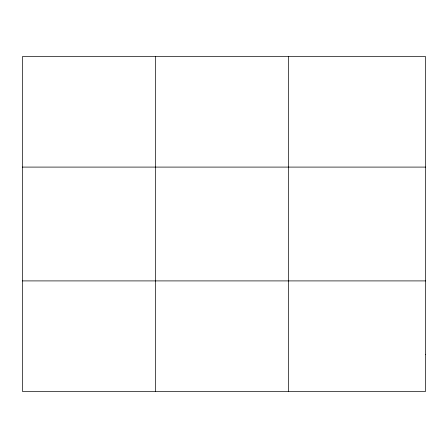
<?xml version="1.0" encoding="UTF-8"?>
<svg xmlns="http://www.w3.org/2000/svg" width="448" height="448" viewBox="0 0 448 448"><rect width="100%" height="100%" fill="white"/><g stroke="black" fill="none" stroke-linecap="round" stroke-linejoin="round"><path stroke-width="0.67" d="M22.4 167.093L425.6 167.093M22.4 280.907L425.6 280.907M288.512 56.622L288.512 391.378M155.456 56.622L155.456 391.378M425.6 354.558L425.6 391.378L22.4 391.378L22.4 56.622L425.6 56.622L425.6 354.558"/></g></svg>
